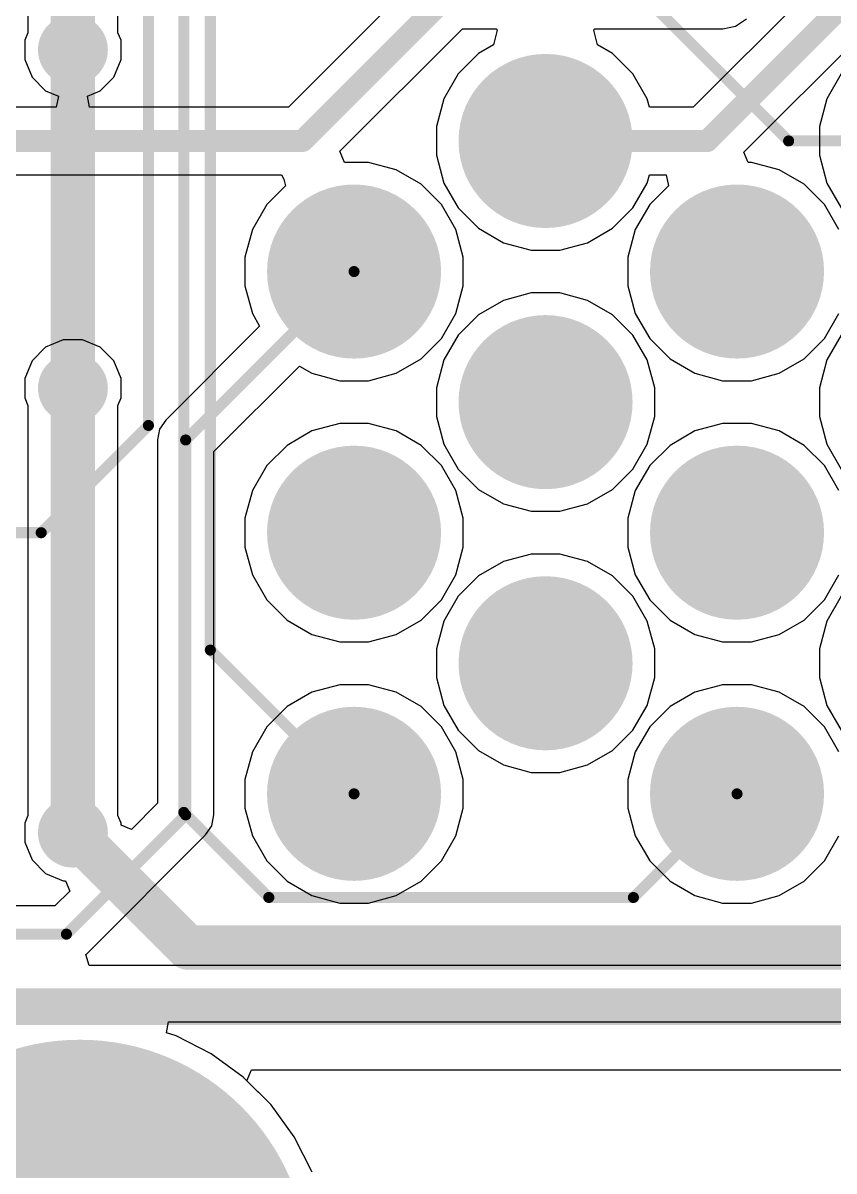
# Model space of a CAD drawing. Header units: millimetres. Extents: x -0.36 to 5.33, y -0.63 to 3.45.
# Drawn here: x 2.676 to 3.043, y 0.413 to 0.932 of the extents above; entities that cross this region are included whole.
import ezdxf

# ---------------------------------------------------------------- set-up
doc = ezdxf.new("R2010")
doc.units = ezdxf.units.MM
doc.header["$MEASUREMENT"] = 0
for name, color, linetype in [('BottomLayer', 5, 'Continuous'), ('BottomSolder', 6, 'Continuous'), ('MultiLayer', 9, 'Continuous'), ('PadHoleLayer', 156, 'Continuous'), ('TopLayer', 1, 'Continuous'), ('TopSolder', 216, 'Continuous'), ('ViaHoleLayer', 16, 'Continuous')]:
    doc.layers.add(name, color=color, linetype=linetype)

# ---------------------------------------------------------------- blocks, each defined once
blk = doc.blocks.new('1_1376430_8_1')
at = {"layer": 'BottomLayer'}
h = blk.add_hatch(color=5, dxfattribs=at)
edge = h.paths.add_edge_path()
edge.add_arc((0.25394, 0.18602), 0.03937, 0, 360)
h = blk.add_hatch(color=5, dxfattribs=at)
edge = h.paths.add_edge_path()
edge.add_arc((0.16732, 0.12697), 0.03937, 0, 360)
h = blk.add_hatch(color=5, dxfattribs=at)
edge = h.paths.add_edge_path()
edge.add_arc((0.34055, 0.12697), 0.03937, 0, 360)
h = blk.add_hatch(color=5, dxfattribs=at)
edge = h.paths.add_edge_path()
edge.add_arc((0.25394, 0.06791), 0.03937, 0, 360)
h = blk.add_hatch(color=5, dxfattribs=at)
edge = h.paths.add_edge_path()
edge.add_arc((0.16732, 0.00886), 0.03937, 0, 360)
h = blk.add_hatch(color=5, dxfattribs=at)
edge = h.paths.add_edge_path()
edge.add_arc((0.34055, 0.00886), 0.03937, 0, 360)
h = blk.add_hatch(color=5, dxfattribs=at)
edge = h.paths.add_edge_path()
edge.add_arc((0.25394, -0.0502), 0.03937, 0, 360)
h = blk.add_hatch(color=5, dxfattribs=at)
edge = h.paths.add_edge_path()
edge.add_arc((0.16732, -0.10925), 0.03937, 0, 360)
h = blk.add_hatch(color=5, dxfattribs=at)
edge = h.paths.add_edge_path()
edge.add_arc((0.34055, -0.10925), 0.03937, 0, 360)
h = blk.add_hatch(color=5, dxfattribs=at)
edge = h.paths.add_edge_path()
edge.add_arc((0.04331, -0.32382), 0.10335, 0, 360)
at = {"layer": 'BottomSolder'}
h = blk.add_hatch(color=6, dxfattribs=at)
edge = h.paths.add_edge_path()
edge.add_arc((0.25394, 0.18602), 0.03937, 0, 360)
h = blk.add_hatch(color=6, dxfattribs=at)
edge = h.paths.add_edge_path()
edge.add_arc((0.16732, 0.12697), 0.03937, 0, 360)
h = blk.add_hatch(color=6, dxfattribs=at)
edge = h.paths.add_edge_path()
edge.add_arc((0.34055, 0.12697), 0.03937, 0, 360)
h = blk.add_hatch(color=6, dxfattribs=at)
edge = h.paths.add_edge_path()
edge.add_arc((0.25394, 0.06791), 0.03937, 0, 360)
h = blk.add_hatch(color=6, dxfattribs=at)
edge = h.paths.add_edge_path()
edge.add_arc((0.16732, 0.00886), 0.03937, 0, 360)
h = blk.add_hatch(color=6, dxfattribs=at)
edge = h.paths.add_edge_path()
edge.add_arc((0.34055, 0.00886), 0.03937, 0, 360)
h = blk.add_hatch(color=6, dxfattribs=at)
edge = h.paths.add_edge_path()
edge.add_arc((0.25394, -0.0502), 0.03937, 0, 360)
h = blk.add_hatch(color=6, dxfattribs=at)
edge = h.paths.add_edge_path()
edge.add_arc((0.16732, -0.10925), 0.03937, 0, 360)
h = blk.add_hatch(color=6, dxfattribs=at)
edge = h.paths.add_edge_path()
edge.add_arc((0.34055, -0.10925), 0.03937, 0, 360)
h = blk.add_hatch(color=6, dxfattribs=at)
edge = h.paths.add_edge_path()
edge.add_arc((0.04331, -0.32382), 0.10335, 0, 360)
at = {"layer": 'MultiLayer'}
h = blk.add_hatch(color=9, dxfattribs=at)
edge = h.paths.add_edge_path()
edge.add_arc((0.25394, 0.18602), 0.03937, 0, 360)
h = blk.add_hatch(color=9, dxfattribs=at)
edge = h.paths.add_edge_path()
edge.add_arc((0.16732, 0.12697), 0.03937, 0, 360)
h = blk.add_hatch(color=9, dxfattribs=at)
edge = h.paths.add_edge_path()
edge.add_arc((0.34055, 0.12697), 0.03937, 0, 360)
h = blk.add_hatch(color=9, dxfattribs=at)
edge = h.paths.add_edge_path()
edge.add_arc((0.25394, 0.06791), 0.03937, 0, 360)
h = blk.add_hatch(color=9, dxfattribs=at)
edge = h.paths.add_edge_path()
edge.add_arc((0.16732, 0.00886), 0.03937, 0, 360)
h = blk.add_hatch(color=9, dxfattribs=at)
edge = h.paths.add_edge_path()
edge.add_arc((0.34055, 0.00886), 0.03937, 0, 360)
h = blk.add_hatch(color=9, dxfattribs=at)
edge = h.paths.add_edge_path()
edge.add_arc((0.25394, -0.0502), 0.03937, 0, 360)
h = blk.add_hatch(color=9, dxfattribs=at)
edge = h.paths.add_edge_path()
edge.add_arc((0.16732, -0.10925), 0.03937, 0, 360)
h = blk.add_hatch(color=9, dxfattribs=at)
edge = h.paths.add_edge_path()
edge.add_arc((0.34055, -0.10925), 0.03937, 0, 360)
h = blk.add_hatch(color=9, dxfattribs=at)
edge = h.paths.add_edge_path()
edge.add_arc((0.04331, -0.32382), 0.10335, 0, 360)
at = {"layer": 'PadHoleLayer'}
h = blk.add_hatch(color=156, dxfattribs=at)
edge = h.paths.add_edge_path()
edge.add_arc((0.25394, 0.18602), 0.02382, 0, 360)
h = blk.add_hatch(color=156, dxfattribs=at)
edge = h.paths.add_edge_path()
edge.add_arc((0.16732, 0.12697), 0.02382, 0, 360)
h = blk.add_hatch(color=156, dxfattribs=at)
edge = h.paths.add_edge_path()
edge.add_arc((0.34055, 0.12697), 0.02382, 0, 360)
h = blk.add_hatch(color=156, dxfattribs=at)
edge = h.paths.add_edge_path()
edge.add_arc((0.25394, 0.06791), 0.02382, 0, 360)
h = blk.add_hatch(color=156, dxfattribs=at)
edge = h.paths.add_edge_path()
edge.add_arc((0.16732, 0.00886), 0.02382, 0, 360)
h = blk.add_hatch(color=156, dxfattribs=at)
edge = h.paths.add_edge_path()
edge.add_arc((0.34055, 0.00886), 0.02382, 0, 360)
h = blk.add_hatch(color=156, dxfattribs=at)
edge = h.paths.add_edge_path()
edge.add_arc((0.25394, -0.0502), 0.02382, 0, 360)
h = blk.add_hatch(color=156, dxfattribs=at)
edge = h.paths.add_edge_path()
edge.add_arc((0.16732, -0.10925), 0.02382, 0, 360)
h = blk.add_hatch(color=156, dxfattribs=at)
edge = h.paths.add_edge_path()
edge.add_arc((0.34055, -0.10925), 0.02382, 0, 360)
h = blk.add_hatch(color=156, dxfattribs=at)
edge = h.paths.add_edge_path()
edge.add_arc((0.04331, -0.32382), 0.0689, 0, 360)
at = {"layer": 'TopLayer'}
h = blk.add_hatch(color=1, dxfattribs=at)
edge = h.paths.add_edge_path()
edge.add_arc((0.25394, 0.18602), 0.03937, 0, 360)
h = blk.add_hatch(color=1, dxfattribs=at)
edge = h.paths.add_edge_path()
edge.add_arc((0.16732, 0.12697), 0.03937, 0, 360)
h = blk.add_hatch(color=1, dxfattribs=at)
edge = h.paths.add_edge_path()
edge.add_arc((0.34055, 0.12697), 0.03937, 0, 360)
h = blk.add_hatch(color=1, dxfattribs=at)
edge = h.paths.add_edge_path()
edge.add_arc((0.25394, 0.06791), 0.03937, 0, 360)
h = blk.add_hatch(color=1, dxfattribs=at)
edge = h.paths.add_edge_path()
edge.add_arc((0.16732, 0.00886), 0.03937, 0, 360)
h = blk.add_hatch(color=1, dxfattribs=at)
edge = h.paths.add_edge_path()
edge.add_arc((0.34055, 0.00886), 0.03937, 0, 360)
h = blk.add_hatch(color=1, dxfattribs=at)
edge = h.paths.add_edge_path()
edge.add_arc((0.25394, -0.0502), 0.03937, 0, 360)
h = blk.add_hatch(color=1, dxfattribs=at)
edge = h.paths.add_edge_path()
edge.add_arc((0.16732, -0.10925), 0.03937, 0, 360)
h = blk.add_hatch(color=1, dxfattribs=at)
edge = h.paths.add_edge_path()
edge.add_arc((0.34055, -0.10925), 0.03937, 0, 360)
h = blk.add_hatch(color=1, dxfattribs=at)
edge = h.paths.add_edge_path()
edge.add_arc((0.04331, -0.32382), 0.10335, 0, 360)
at = {"layer": 'TopSolder'}
h = blk.add_hatch(color=216, dxfattribs=at)
edge = h.paths.add_edge_path()
edge.add_arc((0.25394, 0.18602), 0.03937, 0, 360)
h = blk.add_hatch(color=216, dxfattribs=at)
edge = h.paths.add_edge_path()
edge.add_arc((0.16732, 0.12697), 0.03937, 0, 360)
h = blk.add_hatch(color=216, dxfattribs=at)
edge = h.paths.add_edge_path()
edge.add_arc((0.34055, 0.12697), 0.03937, 0, 360)
h = blk.add_hatch(color=216, dxfattribs=at)
edge = h.paths.add_edge_path()
edge.add_arc((0.25394, 0.06791), 0.03937, 0, 360)
h = blk.add_hatch(color=216, dxfattribs=at)
edge = h.paths.add_edge_path()
edge.add_arc((0.16732, 0.00886), 0.03937, 0, 360)
h = blk.add_hatch(color=216, dxfattribs=at)
edge = h.paths.add_edge_path()
edge.add_arc((0.34055, 0.00886), 0.03937, 0, 360)
h = blk.add_hatch(color=216, dxfattribs=at)
edge = h.paths.add_edge_path()
edge.add_arc((0.25394, -0.0502), 0.03937, 0, 360)
h = blk.add_hatch(color=216, dxfattribs=at)
edge = h.paths.add_edge_path()
edge.add_arc((0.16732, -0.10925), 0.03937, 0, 360)
h = blk.add_hatch(color=216, dxfattribs=at)
edge = h.paths.add_edge_path()
edge.add_arc((0.34055, -0.10925), 0.03937, 0, 360)
h = blk.add_hatch(color=216, dxfattribs=at)
edge = h.paths.add_edge_path()
edge.add_arc((0.04331, -0.32382), 0.10335, 0, 360)

msp = doc.modelspace()

# ---------------------------------------------------------------- hatches: boundary and pattern name
at = {"layer": 'BottomLayer'}
h = msp.add_hatch(color=5, dxfattribs=at)
edge = h.paths.add_edge_path()
edge.add_arc((2.699, 0.92), 0.01181, 0, 360)
h = msp.add_hatch(color=5, dxfattribs=at)
edge = h.paths.add_edge_path()
edge.add_arc((2.699, 0.767), 0.01181, 0, 360)
h = msp.add_hatch(color=5, dxfattribs=at)
edge = h.paths.add_edge_path()
edge.add_arc((2.699, 0.566), 0.01181, 0, 360)
at = {"layer": 'BottomSolder'}
h = msp.add_hatch(color=6, dxfattribs=at)
edge = h.paths.add_edge_path()
edge.add_arc((2.699, 0.92), 0.01581, 0, 360)
h = msp.add_hatch(color=6, dxfattribs=at)
edge = h.paths.add_edge_path()
edge.add_arc((2.699, 0.767), 0.01581, 0, 360)
h = msp.add_hatch(color=6, dxfattribs=at)
edge = h.paths.add_edge_path()
edge.add_arc((2.699, 0.566), 0.01581, 0, 360)
at = {"layer": 'TopLayer'}
h = msp.add_hatch(color=1, dxfattribs=at)
edge = h.paths.add_edge_path()
edge.add_arc((2.699, 0.92), 0.01181, 0, 360)
h = msp.add_hatch(color=1, dxfattribs=at)
edge = h.paths.add_edge_path()
edge.add_arc((2.699, 0.767), 0.01181, 0, 360)
h = msp.add_hatch(color=1, dxfattribs=at)
edge = h.paths.add_edge_path()
edge.add_arc((2.699, 0.566), 0.01181, 0, 360)
at = {"layer": 'TopSolder'}
h = msp.add_hatch(color=216, dxfattribs=at)
edge = h.paths.add_edge_path()
edge.add_arc((2.699, 0.92), 0.01581, 0, 360)
h = msp.add_hatch(color=216, dxfattribs=at)
edge = h.paths.add_edge_path()
edge.add_arc((2.699, 0.767), 0.01581, 0, 360)
h = msp.add_hatch(color=216, dxfattribs=at)
edge = h.paths.add_edge_path()
edge.add_arc((2.699, 0.566), 0.01581, 0, 360)
at = {"layer": 'ViaHoleLayer'}
h = msp.add_hatch(color=16, dxfattribs=at)
edge = h.paths.add_edge_path()
edge.add_arc((2.699, 0.92), 0.00591, 0, 360)
h = msp.add_hatch(color=16, dxfattribs=at)
edge = h.paths.add_edge_path()
edge.add_arc((2.699, 0.767), 0.00591, 0, 360)
h = msp.add_hatch(color=16, dxfattribs=at)
edge = h.paths.add_edge_path()
edge.add_arc((2.699, 0.566), 0.00591, 0, 360)

# ---------------------------------------------------------------- linework, layer by layer
at = {"layer": 'BottomLayer'}
for p, q in [((2.71939, 0.92776), (2.71939, 0.969)), ((2.67861, 0.96055), (2.67861, 0.92776)), ((2.85802, 0.95565), (2.79648, 0.89411)), ((3.04117, 0.95565), (2.97963, 0.89411)), ((2.81976, 0.87413), (2.87517, 0.92955)), ((2.87517, 0.92955), (2.89047, 0.92955)), ((2.89047, 0.92955), (2.89088, 0.92889)), ((2.93469, 0.92889), (2.9351, 0.92955)), ((2.9351, 0.92955), (2.99293, 0.92955)), ((2.99293, 0.92955), (2.99878, 0.93071)), ((2.99878, 0.93071), (3.00374, 0.93402)), ((3.00252, 0.87375), (3.05832, 0.92955)), ((2.67861, 0.92776), (2.67719, 0.92434)), ((2.67719, 0.92434), (2.67719, 0.91566)), ((2.72081, 0.92434), (2.71939, 0.92776)), ((2.72081, 0.91566), (2.72081, 0.92434)), ((2.89088, 0.92889), (2.88923, 0.92222)), ((2.93634, 0.92222), (2.93469, 0.92889)), ((2.88923, 0.92222), (2.88247, 0.91832)), ((2.9431, 0.91832), (2.93634, 0.92222)), ((2.67719, 0.91566), (2.68051, 0.90765)), ((2.71749, 0.90765), (2.72081, 0.91566)), ((2.88247, 0.91832), (2.87328, 0.90913)), ((2.95229, 0.90913), (2.9431, 0.91832)), ((2.87328, 0.90913), (2.86678, 0.89787)), ((2.95879, 0.89787), (2.95229, 0.90913)), ((3.04651, 0.90913), (3.04001, 0.89787)), ((2.68051, 0.90765), (2.68665, 0.90151)), ((2.71135, 0.90151), (2.71749, 0.90765)), ((2.68665, 0.90151), (2.69243, 0.89911)), ((2.69243, 0.89911), (2.69144, 0.89411)), ((2.70557, 0.89911), (2.71135, 0.90151)), ((2.70656, 0.89411), (2.70557, 0.89911)), ((2.69144, 0.89411), (2.53854, 0.89411)), ((2.79648, 0.89411), (2.70656, 0.89411)), ((2.86678, 0.89787), (2.86342, 0.88532)), ((2.9598, 0.89411), (2.95879, 0.89787)), ((2.97963, 0.89411), (2.9598, 0.89411)), ((3.04001, 0.89787), (3.03664, 0.88532)), ((2.86342, 0.88532), (2.86342, 0.87232)), ((3.03664, 0.88532), (3.03664, 0.87232)), ((2.82183, 0.86913), (2.81976, 0.87413)), ((3.00444, 0.86913), (3.00252, 0.87375)), ((2.83267, 0.86913), (2.82183, 0.86913)), ((2.84523, 0.86577), (2.83267, 0.86913)), ((2.86342, 0.87232), (2.86678, 0.85976)), ((3.0059, 0.86913), (3.00444, 0.86913)), ((3.01846, 0.86577), (3.0059, 0.86913)), ((3.03664, 0.87232), (3.04001, 0.85976)), ((2.61025, 0.86352), (2.7933, 0.86352)), ((2.7933, 0.86352), (2.79447, 0.86158)), ((2.85649, 0.85927), (2.84523, 0.86577)), ((2.95879, 0.85976), (2.9598, 0.86352)), ((2.9598, 0.86352), (2.96729, 0.86352)), ((2.96729, 0.86352), (2.96834, 0.85852)), ((3.02971, 0.85927), (3.01846, 0.86577)), ((2.79511, 0.85852), (2.78667, 0.85008)), ((2.79447, 0.86158), (2.79511, 0.85852)), ((2.86568, 0.85008), (2.85649, 0.85927)), ((2.86678, 0.85976), (2.87328, 0.8485)), ((2.95229, 0.8485), (2.95879, 0.85976)), ((2.96834, 0.85852), (2.9599, 0.85008)), ((3.03891, 0.85008), (3.02971, 0.85927)), ((3.04001, 0.85976), (3.04651, 0.8485)), ((2.78667, 0.85008), (2.78017, 0.83882)), ((2.87218, 0.83882), (2.86568, 0.85008)), ((2.87328, 0.8485), (2.88247, 0.83931)), ((2.9431, 0.83931), (2.95229, 0.8485)), ((2.9599, 0.85008), (2.9534, 0.83882)), ((3.04541, 0.83882), (3.03891, 0.85008)), ((2.78017, 0.83882), (2.7768, 0.82626)), ((2.87554, 0.82626), (2.87218, 0.83882)), ((2.88247, 0.83931), (2.89373, 0.83281)), ((2.93184, 0.83281), (2.9431, 0.83931)), ((2.9534, 0.83882), (2.95003, 0.82626)), ((2.89373, 0.83281), (2.90629, 0.82945)), ((2.91929, 0.82945), (2.93184, 0.83281)), ((2.7768, 0.82626), (2.7768, 0.81326)), ((2.87554, 0.81326), (2.87554, 0.82626)), ((2.90629, 0.82945), (2.91929, 0.82945)), ((2.95003, 0.82626), (2.95003, 0.81326)), ((2.7768, 0.81326), (2.78017, 0.80071)), ((2.87218, 0.80071), (2.87554, 0.81326)), ((2.90629, 0.81008), (2.89373, 0.80671)), ((2.91929, 0.81008), (2.90629, 0.81008)), ((2.93184, 0.80671), (2.91929, 0.81008)), ((2.95003, 0.81326), (2.9534, 0.80071)), ((2.89373, 0.80671), (2.88247, 0.80021)), ((2.9431, 0.80021), (2.93184, 0.80671)), ((2.78017, 0.80071), (2.78343, 0.79505)), ((2.86568, 0.78945), (2.87218, 0.80071)), ((2.88247, 0.80021), (2.87328, 0.79102)), ((2.95229, 0.79102), (2.9431, 0.80021)), ((2.9534, 0.80071), (2.9599, 0.78945)), ((3.03891, 0.78945), (3.04541, 0.80071)), ((2.78343, 0.79505), (2.74099, 0.7526)), ((2.85649, 0.78026), (2.86568, 0.78945)), ((2.87328, 0.79102), (2.86678, 0.77976)), ((2.95879, 0.77976), (2.95229, 0.79102)), ((2.9599, 0.78945), (2.96909, 0.78026)), ((3.02971, 0.78026), (3.03891, 0.78945)), ((3.04651, 0.79102), (3.04001, 0.77976)), ((2.68665, 0.78549), (2.68051, 0.77935)), ((2.69466, 0.78881), (2.68665, 0.78549)), ((2.70334, 0.78881), (2.69466, 0.78881)), ((2.71135, 0.78549), (2.70334, 0.78881)), ((2.71749, 0.77935), (2.71135, 0.78549)), ((2.68051, 0.77935), (2.67719, 0.77134)), ((2.72081, 0.77134), (2.71749, 0.77935)), ((2.84523, 0.77376), (2.85649, 0.78026)), ((2.86678, 0.77976), (2.86342, 0.76721)), ((2.96216, 0.76721), (2.95879, 0.77976)), ((2.96909, 0.78026), (2.98034, 0.77376)), ((3.01846, 0.77376), (3.02971, 0.78026)), ((3.04001, 0.77976), (3.03664, 0.76721)), ((2.76274, 0.73831), (2.80146, 0.77702)), ((2.80146, 0.77702), (2.80712, 0.77376)), ((2.80712, 0.77376), (2.81967, 0.77039)), ((2.83267, 0.77039), (2.84523, 0.77376)), ((2.98034, 0.77376), (2.9929, 0.77039)), ((3.0059, 0.77039), (3.01846, 0.77376)), ((2.67719, 0.77134), (2.67719, 0.76266)), ((2.72081, 0.76266), (2.72081, 0.77134)), ((2.81967, 0.77039), (2.83267, 0.77039)), ((2.9929, 0.77039), (3.0059, 0.77039)), ((2.86342, 0.76721), (2.86342, 0.75421)), ((2.96216, 0.75421), (2.96216, 0.76721)), ((3.03664, 0.76721), (3.03664, 0.75421)), ((2.67719, 0.76266), (2.67861, 0.75924)), ((2.67861, 0.75924), (2.67861, 0.57376)), ((2.71939, 0.75924), (2.72081, 0.76266)), ((2.71939, 0.57376), (2.71939, 0.75924)), ((2.86342, 0.75421), (2.86678, 0.74165)), ((2.95879, 0.74165), (2.96216, 0.75421)), ((3.03664, 0.75421), (3.04001, 0.74165)), ((2.73823, 0.74847), (2.73726, 0.74359)), ((2.74099, 0.7526), (2.73823, 0.74847)), ((2.81967, 0.75102), (2.80712, 0.74766)), ((2.83267, 0.75102), (2.81967, 0.75102)), ((2.84523, 0.74766), (2.83267, 0.75102)), ((2.9929, 0.75102), (2.98034, 0.74766)), ((3.0059, 0.75102), (2.9929, 0.75102)), ((3.01846, 0.74766), (3.0059, 0.75102)), ((2.73726, 0.74359), (2.73726, 0.57928)), ((2.80712, 0.74766), (2.79586, 0.74116)), ((2.85649, 0.74116), (2.84523, 0.74766)), ((2.98034, 0.74766), (2.96909, 0.74116)), ((3.02971, 0.74116), (3.01846, 0.74766)), ((2.76274, 0.574), (2.76274, 0.73831)), ((2.79586, 0.74116), (2.78667, 0.73197)), ((2.86568, 0.73197), (2.85649, 0.74116)), ((2.86678, 0.74165), (2.87328, 0.73039)), ((2.95229, 0.73039), (2.95879, 0.74165)), ((2.96909, 0.74116), (2.9599, 0.73197)), ((3.03891, 0.73197), (3.02971, 0.74116)), ((3.04001, 0.74165), (3.04651, 0.73039)), ((2.78667, 0.73197), (2.78017, 0.72071)), ((2.87218, 0.72071), (2.86568, 0.73197)), ((2.87328, 0.73039), (2.88247, 0.7212)), ((2.9431, 0.7212), (2.95229, 0.73039)), ((2.9599, 0.73197), (2.9534, 0.72071)), ((3.04541, 0.72071), (3.03891, 0.73197)), ((2.78017, 0.72071), (2.7768, 0.70815)), ((2.87554, 0.70815), (2.87218, 0.72071)), ((2.88247, 0.7212), (2.89373, 0.7147)), ((2.93184, 0.7147), (2.9431, 0.7212)), ((2.9534, 0.72071), (2.95003, 0.70815)), ((2.89373, 0.7147), (2.90629, 0.71134)), ((2.91929, 0.71134), (2.93184, 0.7147)), ((2.7768, 0.70815), (2.7768, 0.69515)), ((2.87554, 0.69515), (2.87554, 0.70815)), ((2.90629, 0.71134), (2.91929, 0.71134)), ((2.95003, 0.70815), (2.95003, 0.69515)), ((2.7768, 0.69515), (2.78017, 0.6826)), ((2.87218, 0.6826), (2.87554, 0.69515)), ((2.90629, 0.69197), (2.89373, 0.6886)), ((2.91929, 0.69197), (2.90629, 0.69197)), ((2.93184, 0.6886), (2.91929, 0.69197)), ((2.95003, 0.69515), (2.9534, 0.6826)), ((2.89373, 0.6886), (2.88247, 0.6821)), ((2.9431, 0.6821), (2.93184, 0.6886)), ((2.78017, 0.6826), (2.78667, 0.67134)), ((2.86568, 0.67134), (2.87218, 0.6826)), ((2.88247, 0.6821), (2.87328, 0.67291)), ((2.95229, 0.67291), (2.9431, 0.6821)), ((2.9534, 0.6826), (2.9599, 0.67134)), ((3.03891, 0.67134), (3.04541, 0.6826)), ((2.78667, 0.67134), (2.79586, 0.66215)), ((2.85649, 0.66215), (2.86568, 0.67134)), ((2.87328, 0.67291), (2.86678, 0.66165)), ((2.95879, 0.66165), (2.95229, 0.67291)), ((2.9599, 0.67134), (2.96909, 0.66215)), ((3.02971, 0.66215), (3.03891, 0.67134)), ((3.04651, 0.67291), (3.04001, 0.66165)), ((2.79586, 0.66215), (2.80712, 0.65565)), ((2.84523, 0.65565), (2.85649, 0.66215)), ((2.86678, 0.66165), (2.86342, 0.6491)), ((2.96216, 0.6491), (2.95879, 0.66165)), ((2.96909, 0.66215), (2.98034, 0.65565)), ((3.01846, 0.65565), (3.02971, 0.66215)), ((3.04001, 0.66165), (3.03664, 0.6491)), ((2.80712, 0.65565), (2.81967, 0.65228)), ((2.83267, 0.65228), (2.84523, 0.65565)), ((2.98034, 0.65565), (2.9929, 0.65228)), ((3.0059, 0.65228), (3.01846, 0.65565)), ((2.81967, 0.65228), (2.83267, 0.65228)), ((2.86342, 0.6491), (2.86342, 0.6361)), ((2.96216, 0.6361), (2.96216, 0.6491)), ((2.9929, 0.65228), (3.0059, 0.65228)), ((3.03664, 0.6491), (3.03664, 0.6361)), ((2.86342, 0.6361), (2.86678, 0.62354)), ((2.95879, 0.62354), (2.96216, 0.6361)), ((3.03664, 0.6361), (3.04001, 0.62354)), ((2.80712, 0.62955), (2.79586, 0.62305)), ((2.81967, 0.63291), (2.80712, 0.62955)), ((2.83267, 0.63291), (2.81967, 0.63291)), ((2.84523, 0.62955), (2.83267, 0.63291)), ((2.85649, 0.62305), (2.84523, 0.62955)), ((2.98034, 0.62955), (2.96909, 0.62305)), ((2.9929, 0.63291), (2.98034, 0.62955)), ((3.0059, 0.63291), (2.9929, 0.63291)), ((3.01846, 0.62955), (3.0059, 0.63291)), ((3.02971, 0.62305), (3.01846, 0.62955)), ((2.86678, 0.62354), (2.87328, 0.61228)), ((2.95229, 0.61228), (2.95879, 0.62354)), ((3.04001, 0.62354), (3.04651, 0.61228)), ((2.79586, 0.62305), (2.78667, 0.61386)), ((2.86568, 0.61386), (2.85649, 0.62305)), ((2.96909, 0.62305), (2.9599, 0.61386)), ((3.03891, 0.61386), (3.02971, 0.62305)), ((2.78667, 0.61386), (2.78017, 0.6026)), ((2.87218, 0.6026), (2.86568, 0.61386)), ((2.9599, 0.61386), (2.9534, 0.6026)), ((3.04541, 0.6026), (3.03891, 0.61386)), ((2.87328, 0.61228), (2.88247, 0.60309)), ((2.9431, 0.60309), (2.95229, 0.61228)), ((2.78017, 0.6026), (2.7768, 0.59004)), ((2.87554, 0.59004), (2.87218, 0.6026)), ((2.88247, 0.60309), (2.89373, 0.59659)), ((2.93184, 0.59659), (2.9431, 0.60309)), ((2.9534, 0.6026), (2.95003, 0.59004)), ((2.89373, 0.59659), (2.90629, 0.59323)), ((2.90629, 0.59323), (2.91929, 0.59323)), ((2.91929, 0.59323), (2.93184, 0.59659)), ((2.7768, 0.59004), (2.7768, 0.57704)), ((2.87554, 0.57704), (2.87554, 0.59004)), ((2.95003, 0.59004), (2.95003, 0.57704)), ((2.73726, 0.57928), (2.72543, 0.56745)), ((2.7768, 0.57704), (2.78017, 0.56449)), ((2.87218, 0.56449), (2.87554, 0.57704)), ((2.95003, 0.57704), (2.9534, 0.56449)), ((2.67861, 0.57376), (2.67719, 0.57034)), ((2.72081, 0.57034), (2.71939, 0.57376)), ((2.76177, 0.56912), (2.76274, 0.574)), ((2.67719, 0.57034), (2.67719, 0.56166)), ((2.72081, 0.56937), (2.72081, 0.57034)), ((2.72543, 0.56745), (2.72081, 0.56937)), ((2.75901, 0.56499), (2.76177, 0.56912)), ((2.67719, 0.56166), (2.68051, 0.55365)), ((2.7051, 0.51107), (2.75901, 0.56499)), ((2.78017, 0.56449), (2.78667, 0.55323)), ((2.86568, 0.55323), (2.87218, 0.56449)), ((2.9534, 0.56449), (2.9599, 0.55323)), ((3.03891, 0.55323), (3.04541, 0.56449)), ((2.68051, 0.55365), (2.68665, 0.54751)), ((2.78667, 0.55323), (2.79586, 0.54404)), ((2.85649, 0.54404), (2.86568, 0.55323)), ((2.9599, 0.55323), (2.96909, 0.54404)), ((3.02971, 0.54404), (3.03891, 0.55323)), ((2.68665, 0.54751), (2.69466, 0.54419)), ((2.69466, 0.54419), (2.69563, 0.54419)), ((2.69563, 0.54419), (2.69755, 0.53957)), ((2.79586, 0.54404), (2.80712, 0.53754)), ((2.84523, 0.53754), (2.85649, 0.54404)), ((2.96909, 0.54404), (2.98034, 0.53754)), ((3.01846, 0.53754), (3.02971, 0.54404)), ((2.69755, 0.53957), (2.69081, 0.53283)), ((2.80712, 0.53754), (2.81967, 0.53417)), ((2.83267, 0.53417), (2.84523, 0.53754)), ((2.98034, 0.53754), (2.9929, 0.53417)), ((3.0059, 0.53417), (3.01846, 0.53754)), ((2.69081, 0.53283), (2.60057, 0.53283)), ((2.81967, 0.53417), (2.83267, 0.53417)), ((2.9929, 0.53417), (3.0059, 0.53417)), ((2.70483, 0.51089), (2.7051, 0.51107)), ((2.70635, 0.50589), (2.70483, 0.51089)), ((3.08385, 0.50589), (2.70635, 0.50589)), ((2.7414, 0.4754), (2.74219, 0.4804)), ((2.74219, 0.4804), (3.07857, 0.4804)), ((2.74567, 0.47402), (2.7414, 0.4754)), ((2.76156, 0.46592), (2.74567, 0.47402)), ((2.776, 0.45543), (2.76156, 0.46592)), ((2.78861, 0.44282), (2.776, 0.45543)), ((2.7991, 0.42838), (2.78861, 0.44282)), ((2.8072, 0.41249), (2.7991, 0.42838))]:
    msp.add_line(p, q, dxfattribs=at)
for points, const_width in [([(2.699, 0.92), (2.699, 0.969)], 0.02), ([(2.80282, 0.87882), (2.86884, 0.94484)], 0.01), ([(2.98596, 0.87882), (3.05198, 0.94484)], 0.01), ([(2.49153, 0.87882), (2.80282, 0.87882)], 0.01), ([(2.91279, 0.87882), (2.98596, 0.87882)], 0.01), ([(2.75, 0.74359), (2.82617, 0.81976)], 0.005), ([(2.699, 0.566), (2.699, 0.767)], 0.02), ([(2.75, 0.574), (2.75, 0.74359)], 0.005), ([(2.69608, 0.52008), (2.75, 0.574)], 0.005), ([(1.59904, 0.52008), (2.69608, 0.52008)], 0.005), ([(1.78216, 0.49315), (3.08385, 0.49315)], 0.005)]:
    msp.add_lwpolyline(points, dxfattribs=dict(at, const_width=const_width))
for points, const_width in [([(2.694, 0.92, 1), (2.704, 0.92, 1)], 0.01), ([(2.80032, 0.87882, 1), (2.80532, 0.87882, 1)], 0.005), ([(2.80032, 0.87882, 1), (2.80532, 0.87882, 1)], 0.005), ([(2.91029, 0.87882, 1), (2.91529, 0.87882, 1)], 0.005), ([(2.98346, 0.87882, 1), (2.98846, 0.87882, 1)], 0.005), ([(2.98346, 0.87882, 1), (2.98846, 0.87882, 1)], 0.005), ([(2.82492, 0.81976, 1), (2.82742, 0.81976, 1)], 0.0025), ([(2.694, 0.767, 1), (2.704, 0.767, 1)], 0.01), ([(2.74875, 0.74359, 1), (2.75125, 0.74359, 1)], 0.0025), ([(2.74875, 0.74359, 1), (2.75125, 0.74359, 1)], 0.0025), ([(2.74875, 0.574, 1), (2.75125, 0.574, 1)], 0.0025), ([(2.74875, 0.574, 1), (2.75125, 0.574, 1)], 0.0025), ([(2.694, 0.566, 1), (2.704, 0.566, 1)], 0.01), ([(2.69483, 0.52008, 1), (2.69733, 0.52008, 1)], 0.0025), ([(2.69483, 0.52008, 1), (2.69733, 0.52008, 1)], 0.0025)]:
    msp.add_lwpolyline(points, format="xyb", close=True, dxfattribs=dict(at, const_width=const_width))
at = {"layer": 'TopLayer'}
for p, q in [((2.77767, 0.45376), (2.77974, 0.45876)), ((2.77974, 0.45876), (3.09819, 0.45876)), ((2.78861, 0.44282), (2.77767, 0.45376)), ((2.7991, 0.42838), (2.78861, 0.44282)), ((2.8072, 0.41249), (2.7991, 0.42838))]:
    msp.add_line(p, q, dxfattribs=at)
for points, const_width in [([(2.74916, 0.57514), (2.74916, 1.14204)], 0.005), ([(2.73316, 0.75016), (2.73316, 1.10815)], 0.005), ([(2.76116, 0.64856), (2.76116, 1.10222)], 0.005), ([(2.902, 0.99956), (3.02274, 0.87882)], 0.005), ([(2.699, 0.767), (2.699, 0.92)], 0.02), ([(3.02274, 0.87882), (3.08602, 0.87882)], 0.005), ([(2.68465, 0.70165), (2.73316, 0.75016)], 0.005), ([(2.57814, 0.70165), (2.68465, 0.70165)], 0.005), ([(2.76116, 0.64856), (2.82617, 0.58354)], 0.005), ([(2.95253, 0.53667), (2.9994, 0.58354)], 0.005), ([(2.74916, 0.57514), (2.78762, 0.53667)], 0.005), ([(2.699, 0.566), (2.751, 0.514)], 0.02), ([(2.78762, 0.53667), (2.95253, 0.53667)], 0.005), ([(2.751, 0.514), (3.216, 0.514)], 0.02), ([(2.50196, 0.4865), (3.26904, 0.4865)], 0.015)]:
    msp.add_lwpolyline(points, dxfattribs=dict(at, const_width=const_width))
for points, const_width in [([(2.694, 0.92, 1), (2.704, 0.92, 1)], 0.01), ([(3.02149, 0.87882, 1), (3.02399, 0.87882, 1)], 0.0025), ([(3.02149, 0.87882, 1), (3.02399, 0.87882, 1)], 0.0025), ([(2.694, 0.767, 1), (2.704, 0.767, 1)], 0.01), ([(2.73191, 0.75016, 1), (2.73441, 0.75016, 1)], 0.0025), ([(2.73191, 0.75016, 1), (2.73441, 0.75016, 1)], 0.0025), ([(2.6834, 0.70165, 1), (2.6859, 0.70165, 1)], 0.0025), ([(2.6834, 0.70165, 1), (2.6859, 0.70165, 1)], 0.0025), ([(2.75991, 0.64856, 1), (2.76241, 0.64856, 1)], 0.0025), ([(2.75991, 0.64856, 1), (2.76241, 0.64856, 1)], 0.0025), ([(2.82492, 0.58354, 1), (2.82742, 0.58354, 1)], 0.0025), ([(2.99815, 0.58354, 1), (3.00065, 0.58354, 1)], 0.0025), ([(2.74791, 0.57514, 1), (2.75041, 0.57514, 1)], 0.0025), ([(2.74791, 0.57514, 1), (2.75041, 0.57514, 1)], 0.0025), ([(2.694, 0.566, 1), (2.704, 0.566, 1)], 0.01), ([(2.78637, 0.53667, 1), (2.78887, 0.53667, 1)], 0.0025), ([(2.78637, 0.53667, 1), (2.78887, 0.53667, 1)], 0.0025), ([(2.95128, 0.53667, 1), (2.95378, 0.53667, 1)], 0.0025), ([(2.95128, 0.53667, 1), (2.95378, 0.53667, 1)], 0.0025), ([(2.746, 0.514, 1), (2.756, 0.514, 1)], 0.01), ([(2.746, 0.514, 1), (2.756, 0.514, 1)], 0.01)]:
    msp.add_lwpolyline(points, format="xyb", close=True, dxfattribs=dict(at, const_width=const_width))

# ---------------------------------------------------------------- block references
msp.add_blockref('1_1376430_8_1', (2.65885, 0.69279))

doc.saveas('drawing.dxf')
